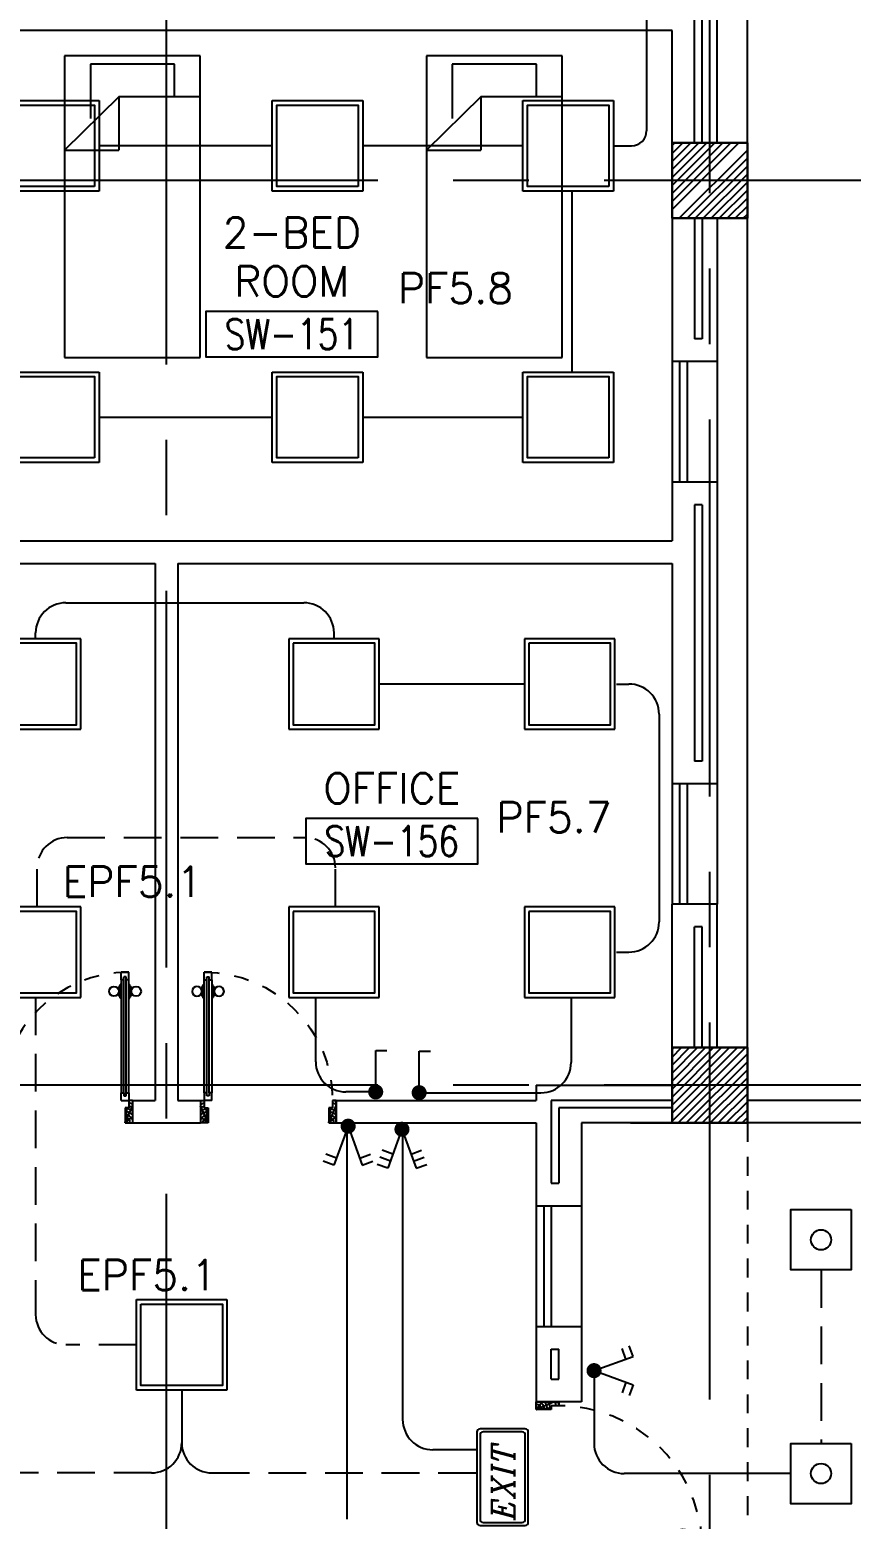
# Model space of a CAD drawing. Extents: x -0.3 to 93.5, y -1.1 to 78.4.
# Drawn here: x 78.53 to 83.97, y 34.09 to 43.97 of the extents above; entities that cross this region are included whole.
import ezdxf
from ezdxf.enums import TextEntityAlignment as Align

# ---------------------------------------------------------------- set-up
doc = ezdxf.new("R2010")
doc.units = 0
doc.header["$MEASUREMENT"] = 0
doc.header["$PDMODE"] = 34
for name, pattern in [('CENTERX2', [4, 2.5, -0.5, 0.5, -0.5]), ('HIDDEN', [0.375, 0.25, -0.125]), ('HIDDEN2', [0.1875, 0.125, -0.0625])]:
    doc.linetypes.add(name, pattern=pattern)
doc.layers.get('0').update_dxf_attribs({"linetype": 'CONTINUOUS'})
doc.layers.get('DEFPOINTS').update_dxf_attribs({"linetype": 'CONTINUOUS'})
for name, color, linetype in [('AX-DIM', 11, 'CONTINUOUS'), ('AXES', 11, 'CENTERX2'), ('COL', 11, 'CONTINUOUS'), ('DOOR', 7, 'CONTINUOUS'), ('E-CLINE', 2, 'CONTINUOUS'), ('E-HLINE', 2, 'HIDDEN'), ('E-LITE', 4, 'CONTINUOUS'), ('E-SWITCH', 4, 'CONTINUOUS'), ('E-TEXT', 4, 'CONTINUOUS'), ('FUR', 11, 'CONTINUOUS'), ('HAT', 11, 'CONTINUOUS'), ('INSUL', 11, 'CONTINUOUS'), ('PROJ-L', 11, 'CONTINUOUS'), ('RM-BOX', 11, 'CONTINUOUS'), ('RM-NAME', 11, 'CONTINUOUS'), ('RM-NO', 11, 'CONTINUOUS'), ('ROOF', 11, 'CONTINUOUS'), ('STR', 11, 'CONTINUOUS'), ('WALL', 11, 'CONTINUOUS'), ('WIN', 11, 'CONTINUOUS')]:
    doc.layers.add(name, color=color, linetype=linetype)
doc.styles.add('ITALICC', font='italicc')
doc.styles.add('ROMANS', font='ROMANS.shx', dxfattribs={"width": 0.6})
doc.dimstyles.new('STANDARD in', dxfattribs={"dimtxt": 0.24, "dimasz": 0.1, "dimexe": 0.07, "dimexo": 0.05, "dimgap": 0.05, "dimtad": 1, "dimdec": 0, "dimlfac": 1000, "dimzin": 0, "dimdsep": 46, "dimtxsty": 'ROMANS', "dimblk": 'ARCHTICK', "dimcen": 0.05, "dimdle": 0.05, "dimclrd": 7, "dimclre": 7, "dimclrt": 2, "dimadec": 0, "dimazin": 0, "dimtfac": 1, "dimtdec": 0, "dimtmove": 2, "dimatfit": 3, "dimldrblk": 'ARCHTICK', "dimfxl": 0, "dimtolj": 1, "dimtzin": 0, "dimarcsym": 0})

# ---------------------------------------------------------------- blocks, each defined once
blk = doc.blocks.new('_ARCHTICK')
at = {"color": 0, "linetype": 'ByBlock', "const_width": 0.15}
blk.add_lwpolyline([(-0.5, -0.5), (0.5, 0.5)], dxfattribs=at)
blk = doc.blocks.new('*D140')
at = {"layer": 'AX-DIM', "color": 7, "lineweight": -2, "ltscale": 0.3}
for p, q in [((83.2824, 76.3484), (83.2824, 77.0684)), ((88.5074, 40.87), (88.5074, 77.0684)), ((83.2324, 76.9984), (88.5574, 76.9984))]:
    blk.add_line(p, q, dxfattribs=at)
at = {"layer": 'DEFPOINTS', "color": 0, "ltscale": 0.3}
for p in [(88.5074, 76.9984), (83.2824, 76.2984), (88.5074, 40.82)]:
    blk.add_point(p, dxfattribs=at)
at = {"layer": 'AX-DIM', "color": 7, "lineweight": -2, "ltscale": 0.3, "xscale": 0.1, "yscale": 0.1, "zscale": 0.1, "rotation": 180}
blk.add_blockref('_ARCHTICK', (83.2824, 76.9984), dxfattribs=at)
at = {"layer": 'AX-DIM', "color": 7, "lineweight": -2, "ltscale": 0.3, "xscale": 0.1, "yscale": 0.1, "zscale": 0.1}
blk.add_blockref('_ARCHTICK', (88.5074, 76.9984), dxfattribs=at)
at = {"layer": 'AX-DIM', "color": 2, "ltscale": 0.3, "insert": (85.8949, 77.1684), "char_height": 0.24, "attachment_point": 5, "style": 'ROMANS'}
blk.add_mtext('\\A1;5225', dxfattribs=at)
blk = doc.blocks.new('*D125')
at = {"layer": 'AX-DIM', "color": 7, "lineweight": -2, "ltscale": 0.3}
for p, q in [((83.3324, 64.82), (92.2024, 64.82)), ((92.1324, 64.87), (92.1324, 5.45)), ((83.3324, 5.5), (92.2024, 5.5))]:
    blk.add_line(p, q, dxfattribs=at)
at = {"layer": 'DEFPOINTS', "color": 0, "ltscale": 0.3}
for p in [(83.2824, 64.82), (83.2824, 5.5), (92.1324, 5.5)]:
    blk.add_point(p, dxfattribs=at)
at = {"layer": 'AX-DIM', "color": 7, "lineweight": -2, "ltscale": 0.3, "xscale": 0.1, "yscale": 0.1, "zscale": 0.1}
for p, rotation in [((92.1324, 64.82), 90), ((92.1324, 5.5), 270)]:
    blk.add_blockref('_ARCHTICK', p, dxfattribs=dict(at, rotation=rotation))
at = {"layer": 'AX-DIM', "color": 2, "ltscale": 0.3, "insert": (91.9624, 35.16), "char_height": 0.24, "attachment_point": 5, "rotation": 90, "style": 'ROMANS'}
blk.add_mtext('\\A1;59320', dxfattribs=at)
blk = doc.blocks.new('RM1')
at = {"layer": 'RM-BOX'}
blk.add_lwpolyline([(569.9, -200), (-569.9, -200), (-569.9, -500), (569.9, -500)], close=True, dxfattribs=at)
at = {"layer": 'RM-NAME', "style": 'ROMANS'}
for tag, p in [('ROOMNAME1', (0, 323.8)), ('ROOMNAME2', (0, 0))]:
    blk.add_attdef(tag, text='', height=200, dxfattribs=at).set_placement(p, align=Align.MIDDLE)
at = {"layer": 'RM-NO', "style": 'ROMANS', "width": 0.8}
blk.add_attdef('ROOMNO', text='', height=200, dxfattribs=at).set_placement((0, -350), align=Align.MIDDLE)
blk = doc.blocks.new('*X100')
at = {"color": 0}
for p, q in [((253128.6, 149502.1), (253616.2, 149989.7)), ((253128.6, 149555.1), (253563.2, 149989.7)), ((253128.6, 149608.1), (253510.2, 149989.7)), ((253128.6, 149661.2), (253457.1, 149989.7)), ((253128.6, 149714.2), (253404.1, 149989.7)), ((253128.6, 149767.2), (253351.1, 149989.7)), ((253128.6, 149820.3), (253298, 149989.7)), ((253128.6, 149873.3), (253245, 149989.7)), ((253128.6, 149926.3), (253192, 149989.7)), ((253128.6, 149979.4), (253138.9, 149989.7)), ((253169.3, 149489.7), (253628.6, 149949)), ((253222.3, 149489.7), (253628.6, 149896)), ((253275.3, 149489.7), (253628.6, 149843)), ((253328.4, 149489.7), (253628.6, 149789.9)), ((253381.4, 149489.7), (253628.6, 149736.9)), ((253434.4, 149489.7), (253628.6, 149683.9)), ((253487.5, 149489.7), (253628.6, 149630.8)), ((253540.5, 149489.7), (253628.6, 149577.8)), ((253593.5, 149489.7), (253628.6, 149524.8))]:
    blk.add_line(p, q, dxfattribs=at)
blk = doc.blocks.new('COL50')
at = {"layer": 'COL'}
blk.add_lwpolyline([(-250, 250), (-250, -250), (250, -250), (250, 250)], close=True, dxfattribs=at)
blk = doc.blocks.new('*X98')
at = {"color": 0}
for p, q in [((253128.6, 155547.8), (253570.5, 155989.7)), ((253128.6, 155600.9), (253517.4, 155989.7)), ((253128.6, 155653.9), (253464.4, 155989.7)), ((253128.6, 155706.9), (253411.4, 155989.7)), ((253128.6, 155760), (253358.3, 155989.7)), ((253128.6, 155813), (253305.3, 155989.7)), ((253128.6, 155866), (253252.3, 155989.7)), ((253128.6, 155919.1), (253199.2, 155989.7)), ((253128.6, 155972.1), (253146.2, 155989.7)), ((253176.5, 155489.7), (253628.6, 155941.8)), ((253229.6, 155489.7), (253628.6, 155888.7)), ((253282.6, 155489.7), (253628.6, 155835.7)), ((253335.6, 155489.7), (253628.6, 155782.7)), ((253388.7, 155489.7), (253628.6, 155729.6)), ((253441.7, 155489.7), (253628.6, 155676.6)), ((253494.7, 155489.7), (253628.6, 155623.6)), ((253547.8, 155489.7), (253628.6, 155570.5)), ((253600.8, 155489.7), (253628.6, 155517.5))]:
    blk.add_line(p, q, dxfattribs=at)
blk = doc.blocks.new('DOOR90')
at = {"layer": 'DOOR', "color": 0, "linetype": 'ByBlock'}
for p, q in [((-150, 0), (-150, -25)), ((-150, 0), (0, 0)), ((0, -50), (0, 0)), ((-1000, -25), (-1000, -75)), ((-1000, -75), (-1000, -25)), ((-950, -25), (-1000, -25)), ((-950, -75), (-1000, -75)), ((-970, -42), (-970, -58)), ((-950, -42), (-970, -42)), ((-950, -58), (-970, -58)), ((-950, -25), (-950, -42)), ((-950, -58), (-950, -75)), ((-917.6, -25), (-917.6, -17.8)), ((-827.6, -17.8), (-917.6, -17.8)), ((-917.6, -75), (-917.6, -82.2)), ((-827.6, -82.2), (-917.6, -82.2)), ((-905, -17.8), (-905, -8.8)), ((-905, -8.8), (-840.2, -8.8)), ((-905, -17.8), (-840.2, -17.8)), ((-905, -82.2), (-905, -91.2)), ((-905, -82.2), (-840.2, -82.2)), ((-905, -91.2), (-840.2, -91.2)), ((-840.2, -17.8), (-840.2, -8.8)), ((-840.2, -82.2), (-840.2, -91.2)), ((-827.6, -25), (-827.6, -17.8)), ((-827.6, -75), (-827.6, -82.2)), ((-200, -42), (-200, -25)), ((-200, -25), (-150, -25)), ((-180, -42), (-200, -42)), ((-200, -75), (-200, -58)), ((-200, -58), (-180, -58)), ((-150, -75), (-200, -75)), ((-180, -58), (-180, -42)), ((-150, -75), (-150, -25)), ((-150, -25), (-100, -25)), ((-100, -25), (-100, -50)), ((-100, -50), (0, -50)), ((-150, -900), (-150, -875)), ((-150, -875), (-100, -875)), ((-100, -850), (0, -850)), ((-100, -875), (-100, -850)), ((0, -850), (0, -900)), ((0, -900), (-150, -900)), ((-150, -900), (0, -900))]:
    blk.add_line(p, q, dxfattribs=at)
at = {"layer": 'DOOR', "color": 9, "linetype": 'ByBlock'}
for p, q in [((0, -50), (-113.7, 0)), ((0, -50), (-40.1, 0)), ((0, -50), (-100, -36.6)), ((0, -850), (-113.7, -900)), ((0, -850), (-100, -863.4)), ((0, -850), (-40.1, -900))]:
    blk.add_line(p, q, dxfattribs=at)
at = {"layer": 'DOOR', "linetype": 'ByBlock'}
for p, q in [((-200, -25), (-950, -25)), ((-200, -42), (-950, -42)), ((-200, -58), (-950, -58)), ((-950, -75), (-200, -75))]:
    blk.add_line(p, q, dxfattribs=at)
at = {"layer": 'DOOR', "color": 0, "linetype": 'ByBlock'}
for centre in [(-872.6, 23.5), (-872.6, -123.5)]:
    blk.add_circle(centre, 32.4, dxfattribs=at)
at = {"layer": 'DOOR', "color": 9, "linetype": 'ByBlock'}
for centre, radius, start, end in [((0, -50), 154.4, 161.10529, 166.28577), ((0, -50), 134.4, 158.15985, 169.28002), ((0, -50), 94.4, 148.01819, 180), ((0, -50), 74.4, 137.77643, 180), ((0, -50), 114.4, 154.08384, 167.37743), ((0, -50), 54.4, 113.20738, 180), ((0, -50), 34.4, 90, 180), ((0, -50), 14.4, 90, 180), ((0, -850), 154.4, 193.71423, 198.89471), ((0, -850), 134.4, 190.71998, 201.84015), ((0, -850), 94.4, 180, 211.98181), ((0, -850), 74.4, 180, 222.22357), ((0, -850), 54.4, 180, 246.79262), ((0, -850), 34.4, 180, 270), ((0, -850), 14.4, 180, 270)]:
    blk.add_arc(centre, radius, start, end, dxfattribs=at)
at = {"layer": 'DOOR', "linetype": 'HIDDEN', "ltscale": 0.5}
blk.add_arc((-150, -25), 850, 180, 270, dxfattribs=at)
blk = doc.blocks.new('DOOR-10')
at = {"layer": 'DOOR', "color": 0, "linetype": 'ByBlock'}
for p, q in [((-25.7, 1100), (-75.7, 1100)), ((-75.7, 1100), (-25.7, 1100)), ((-75.7, 1050), (-75.7, 1100)), ((-25.7, 1050), (-25.7, 1100)), ((-82.9, 1005), (-91.9, 1005)), ((-91.9, 1005), (-91.9, 940.2)), ((-75.7, 1017.6), (-82.9, 1017.6)), ((-82.9, 927.6), (-82.9, 1017.6)), ((-82.9, 1005), (-82.9, 940.2)), ((-58.7, 1050), (-75.7, 1050)), ((-42.7, 1070), (-58.7, 1070)), ((-58.7, 1050), (-58.7, 1070)), ((-42.7, 1050), (-42.7, 1070)), ((-25.7, 1050), (-42.7, 1050)), ((-25.7, 1017.6), (-18.5, 1017.6)), ((-18.5, 927.6), (-18.5, 1017.6)), ((-18.5, 1005), (-9.5, 1005)), ((-18.5, 1005), (-18.5, 940.2)), ((-9.5, 1005), (-9.5, 940.2)), ((-82.9, 940.2), (-91.9, 940.2)), ((-75.7, 927.6), (-82.9, 927.6)), ((-25.7, 927.6), (-18.5, 927.6)), ((-18.5, 940.2), (-9.5, 940.2)), ((-75.7, 200), (-58.7, 200)), ((-75.7, 150), (-75.7, 200)), ((-58.7, 200), (-58.7, 180)), ((-42.7, 200), (-25.7, 200)), ((-42.7, 180), (-42.7, 200)), ((-25.7, 200), (-25.7, 150)), ((-1000.7, 0), (-1000.7, 150)), ((-1000.7, 150), (-975.7, 150)), ((-1000.7, 150), (-1000.7, 0)), ((-975.7, 150), (-975.7, 100)), ((-975.7, 100), (-950.7, 100)), ((-950.7, 100), (-950.7, 0)), ((-75.7, 150), (-25.7, 150)), ((-58.7, 180), (-42.7, 180)), ((-50.7, 100), (-50.7, 0)), ((-25.7, 100), (-50.7, 100)), ((-0.7, 150), (-25.7, 150)), ((-25.7, 150), (-25.7, 100)), ((-950.7, 0), (-1000.7, 0)), ((-50.7, 0), (-0.7, 0))]:
    blk.add_line(p, q, dxfattribs=at)
at = {"layer": 'DOOR', "linetype": 'ByBlock'}
for p, q in [((-75.7, 1050), (-75.7, 200)), ((-58.7, 200), (-58.7, 1050)), ((-42.7, 200), (-42.7, 1050)), ((-25.7, 200), (-25.7, 1050))]:
    blk.add_line(p, q, dxfattribs=at)
at = {"layer": 'DOOR', "color": 9, "linetype": 'ByBlock'}
for p, q in [((-950.7, 0), (-1000.7, 113.7)), ((-950.7, 0), (-964.1, 100)), ((-50.7, 0), (-0.7, 113.7)), ((-50.7, 0), (-37.3, 100)), ((-0.7, 0), (-0.7, 150)), ((-950.7, 0), (-1000.7, 40.1)), ((-50.7, 0), (-0.7, 40.1))]:
    blk.add_line(p, q, dxfattribs=at)
at = {"layer": 'DOOR', "color": 0, "linetype": 'ByBlock'}
for centre in [(-124.2, 972.6), (22.8, 972.6)]:
    blk.add_circle(centre, 32.4, dxfattribs=at)
at = {"layer": 'DOOR', "linetype": 'HIDDEN', "ltscale": 0.5}
blk.add_arc((-23.4, 149.1), 952.3, 93.14816, 179.94816, dxfattribs=at)
at = {"layer": 'DOOR', "color": 9, "linetype": 'ByBlock'}
for centre, radius, start, end in [((-950.7, 0), 154.4, 103.71423, 108.89471), ((-950.7, 0), 134.4, 100.71998, 111.84015), ((-50.7, 0), 134.4, 68.15985, 79.28002), ((-50.7, 0), 114.4, 64.08384, 77.37743), ((-50.7, 0), 154.4, 71.10529, 76.28577), ((-950.7, 0), 94.4, 90, 121.98181), ((-950.7, 0), 74.4, 90, 132.22357), ((-950.7, 0), 54.4, 90, 156.79262), ((-950.7, 0), 34.4, 90, 180), ((-950.7, 0), 14.4, 90, 180), ((-50.7, 0), 94.4, 58.01819, 90), ((-50.7, 0), 74.4, 47.77643, 90), ((-50.7, 0), 54.4, 23.20738, 90), ((-50.7, 0), 34.4, 0, 90), ((-50.7, 0), 14.4, 0, 90)]:
    blk.add_arc(centre, radius, start, end, dxfattribs=at)
blk = doc.blocks.new('L42')
at = {"layer": 'E-LITE'}
for p, q in [((0.3, 0.3), (-0.3, 0.3)), ((-0.3, 0.3), (-0.3, -0.3)), ((0.3, -0.3), (0.3, 0.3)), ((-0.3, -0.3), (0.3, -0.3))]:
    blk.add_line(p, q, dxfattribs=at)
at = {"layer": 'E-LITE', "color": 8}
blk.add_lwpolyline([(-0.27, 0.27), (-0.27, -0.27), (0.27, -0.27), (0.27, 0.27)], close=True, dxfattribs=at)
blk = doc.blocks.new('EXIT')
at = {"layer": 'E-LITE', "color": 4}
for p, q in [((-0.32, 0.15), (-0.32, -0.15)), ((0.3, 0.17), (-0.3, 0.17)), ((0.32, -0.15), (0.32, 0.15)), ((-0.3, -0.17), (0.3, -0.17))]:
    blk.add_line(p, q, dxfattribs=at)
at = {"layer": 'E-LITE', "color": 8}
for p, q in [((-0.3, 0.13), (-0.3, -0.13)), ((0.28, 0.15), (-0.28, 0.15)), ((0.3, -0.13), (0.3, 0.13)), ((-0.28, -0.15), (0.28, -0.15))]:
    blk.add_line(p, q, dxfattribs=at)
at = {"layer": 'E-LITE', "color": 4}
for centre, start, end in [((-0.3, 0.15), 90, 180), ((0.3, 0.15), 360, 90), ((-0.3, -0.15), 180, 270), ((0.3, -0.15), 270, 0)]:
    blk.add_arc(centre, 0.02, start, end, dxfattribs=at)
at = {"layer": 'E-LITE', "color": 8}
for centre, start, end in [((-0.28, 0.13), 90, 180), ((0.28, 0.13), 0, 90), ((-0.28, -0.13), 180, 270), ((0.28, -0.13), 270, 0)]:
    blk.add_arc(centre, 0.02, start, end, dxfattribs=at)
at = {"layer": 'E-LITE', "color": 5, "style": 'ITALICC'}
blk.add_text('EXIT', height=0.15, dxfattribs=at).set_placement((-0.284, -0.0783))
blk = doc.blocks.new('3G2W')
for p, q in [((0.329, 0.12), (0.278, 0.261)), ((0.423, 0.154), (0.372, 0.295)), ((0.517, 0.188), (0.466, 0.329)), ((0, 0), (0.517, 0.188)), ((0, 0), (0.517, -0.188)), ((0.329, -0.12), (0.278, -0.261)), ((0.423, -0.154), (0.372, -0.295)), ((0.517, -0.188), (0.466, -0.329))]:
    blk.add_line(p, q)
at = {"const_width": 0.1}
blk.add_lwpolyline([(-0.05, 0, 1), (0.05, 0, 1)], format="xyb", close=True, dxfattribs=at)
blk = doc.blocks.new('2G2W')
for p, q in [((0.423, 0.154), (0.372, 0.295)), ((0.517, 0.188), (0.466, 0.329)), ((0, 0), (0.517, 0.188)), ((0, 0), (0.517, -0.188)), ((0.423, -0.154), (0.372, -0.295)), ((0.517, -0.188), (0.466, -0.329))]:
    blk.add_line(p, q)
at = {"const_width": 0.1}
blk.add_lwpolyline([(-0.05, 0, 1), (0.05, 0, 1)], format="xyb", close=True, dxfattribs=at)

msp = doc.modelspace()

# ---------------------------------------------------------------- linework, layer by layer
at = {"layer": 'AXES'}
for p, q in [((83.0324, -1.1143), (83.0324, 77.6984)), ((79.4324, 5.75), (79.4324, 64.52)), ((92.8324, 42.97), (24.7924, 42.97)), ((92.8324, 42.97), (40.7424, 42.97)), ((92.8324, 36.97), (40.7424, 36.97))]:
    msp.add_line(p, q, dxfattribs=at)
at = {"layer": 'E-CLINE', "color": 4}
for p, q in [((82.6142, 44.835), (82.6142, 43.3)), ((80.1324, 43.2), (78.9851, 43.2)), ((81.7944, 43.2), (80.7324, 43.2)), ((82.1207, 41.7), (82.1207, 42.9)), ((78.9851, 41.4), (80.1324, 41.4)), ((80.7324, 41.4), (81.7944, 41.4)), ((82.4138, 39.631), (82.4967, 39.631)), ((82.6967, 39.431), (82.6967, 38.0528)), ((82.4138, 37.8528), (82.4967, 37.8528))]:
    msp.add_line(p, q, dxfattribs=at)
at = {"layer": 'E-CLINE', "color": 4, "linetype": 'ByBlock'}
for p, q in [((82.3944, 43.2), (82.5142, 43.2)), ((78.7651, 40.1695), (80.3423, 40.1695)), ((78.5651, 39.931), (78.5651, 39.9695)), ((80.5423, 39.931), (80.5423, 39.9695)), ((81.8044, 39.631), (80.8423, 39.631)), ((79.5329, 34.949), (79.5329, 34.599))]:
    msp.add_line(p, q, dxfattribs=at)
for centre, radius, start, end in [((82.5142, 43.3), 0.1, 270, 0), ((78.7651, 39.9695), 0.2, 90, 180), ((80.3423, 39.9695), 0.2, 0, 90), ((79.3329, 34.599), 0.2, 270, 0), ((79.7329, 34.599), 0.2, 180, 270)]:
    msp.add_arc(centre, radius, start, end, dxfattribs=at)
at = {"layer": 'E-CLINE', "color": 4}
for centre, start, end in [((82.4967, 39.431), 0, 90), ((82.4967, 38.0528), 270, 0)]:
    msp.add_arc(centre, 0.2, start, end, dxfattribs=at)
at = {"layer": 'E-HLINE', "color": 4}
for p, q in [((78.7745, 38.6125), (80.3517, 38.6125)), ((78.5745, 38.1528), (78.5745, 38.4125)), ((80.5517, 38.1528), (80.5517, 38.4125)), ((78.5651, 37.5528), (78.5651, 35.449)), ((83.7699, 35.745), (83.7699, 34.595)), ((79.2329, 35.249), (78.7651, 35.249)), ((79.3329, 34.399), (72.5329, 34.399)), ((79.7329, 34.399), (81.4899, 34.399))]:
    msp.add_line(p, q, dxfattribs=at)
for centre, start, end in [((78.7745, 38.4125), 90, 180), ((80.3517, 38.4125), 0, 90), ((78.7651, 35.449), 180, 270)]:
    msp.add_arc(centre, 0.2, start, end, dxfattribs=at)
at = {"layer": 'E-LITE'}
for points in [[(83.9699, 36.145), (83.9699, 35.745), (83.5699, 35.745), (83.5699, 36.145)], [(83.9699, 34.595), (83.9699, 34.195), (83.5699, 34.195), (83.5699, 34.595)]]:
    msp.add_lwpolyline(points, close=True, dxfattribs=at)
for centre in [(83.7699, 35.945), (83.7699, 34.395)]:
    msp.add_circle(centre, 0.0667, dxfattribs=at)
at = {"layer": 'E-SWITCH', "color": 4}
for p, q in [((80.4211, 37.1258), (80.4211, 37.5528)), ((82.1138, 37.5528), (82.1138, 37.1206)), ((80.8185, 36.9258), (80.8185, 37.2008)), ((80.8185, 37.2008), (80.8935, 37.2008)), ((81.1066, 36.9206), (81.1066, 37.1956)), ((81.1066, 37.1956), (81.1816, 37.1956)), ((80.8185, 36.9258), (80.6211, 36.9258)), ((81.1066, 36.9206), (81.9138, 36.9206)), ((80.6281, 36.7446), (80.6281, 34.0914)), ((80.9973, 36.678), (80.9973, 34.753)), ((82.2657, 35.0774), (82.2657, 34.595)), ((83.5699, 34.395), (82.4657, 34.395))]:
    msp.add_line(p, q, dxfattribs=at)
at = {"layer": 'E-SWITCH', "linetype": 'ByBlock', "ltscale": 0.3}
msp.add_line((81.4899, 34.553), (81.1973, 34.553), dxfattribs=at)
at = {"layer": 'E-SWITCH', "color": 4, "const_width": 0.05}
for points in [[(80.8185, 36.9008, 1), (80.8185, 36.9508, 1)], [(81.1066, 36.8956, 1), (81.1066, 36.9456, 1)]]:
    msp.add_lwpolyline(points, format="xyb", close=True, dxfattribs=at)
at = {"layer": 'E-SWITCH', "color": 4}
for centre, start, end in [((80.6211, 37.1258), 180, 270), ((81.9138, 37.1206), 270, 0), ((82.4657, 34.595), 180, 270)]:
    msp.add_arc(centre, 0.2, start, end, dxfattribs=at)
at = {"layer": 'E-SWITCH', "linetype": 'ByBlock'}
msp.add_arc((81.1973, 34.753), 0.2, 180, 270, dxfattribs=at)
at = {"layer": 'FUR'}
for p, q in [((78.7555, 43.7968), (78.7555, 41.7968)), ((79.6555, 43.7968), (78.7555, 43.7968)), ((79.6555, 41.7968), (79.6555, 43.7968)), ((81.1543, 43.7968), (81.1543, 41.7968)), ((82.0543, 43.7968), (81.1543, 43.7968)), ((82.0543, 41.7968), (82.0543, 43.7968)), ((78.9277, 43.7413), (78.9277, 43.3816)), ((79.4856, 43.7413), (78.9277, 43.7413)), ((79.4856, 43.5252), (79.4856, 43.7413)), ((81.3265, 43.7413), (81.3265, 43.3816)), ((81.8844, 43.7413), (81.3265, 43.7413)), ((81.8844, 43.5252), (81.8844, 43.7413)), ((79.1166, 43.5252), (78.7555, 43.1717)), ((79.1166, 43.5252), (79.1166, 43.1717)), ((79.6555, 43.5252), (79.1166, 43.5252)), ((81.5155, 43.5252), (81.1543, 43.1717)), ((81.5155, 43.5252), (81.5155, 43.1717)), ((82.0543, 43.5252), (81.5155, 43.5252)), ((78.7555, 43.1717), (79.1166, 43.1717)), ((81.1543, 43.1717), (81.5155, 43.1717)), ((78.7555, 41.7968), (79.6555, 41.7968)), ((81.1543, 41.7968), (82.0543, 41.7968))]:
    msp.add_line(p, q, dxfattribs=at)
at = {"layer": 'INSUL'}
for p, q in [((82.9324, 43.22), (82.9324, 46.02)), ((82.9824, 43.22), (82.9824, 46.02)), ((82.9324, 42.72), (82.9324, 41.92)), ((82.9824, 42.72), (82.9824, 41.92)), ((82.9824, 41.92), (82.9324, 41.92)), ((82.9324, 40.82), (82.9324, 39.12)), ((82.9824, 40.82), (82.9324, 40.82)), ((82.9824, 40.82), (82.9824, 39.12)), ((82.9824, 39.12), (82.9324, 39.12)), ((82.9824, 38.02), (82.9324, 38.02)), ((82.9324, 37.22), (82.9324, 38.02)), ((82.9824, 37.22), (82.9824, 38.02)), ((82.7824, 36.87), (81.9824, 36.87)), ((81.9824, 36.87), (81.9824, 36.32)), ((82.7824, 36.82), (82.0324, 36.82)), ((82.0324, 36.82), (82.0324, 36.32)), ((81.9824, 36.32), (82.0324, 36.32)), ((81.9824, 35.22), (82.0324, 35.22)), ((81.9824, 35.02), (81.9824, 35.22)), ((82.0324, 35.02), (82.0324, 35.22)), ((81.9824, 35.02), (82.0324, 35.02))]:
    msp.add_line(p, q, dxfattribs=at)
at = {"layer": 'PROJ-L'}
for p, q in [((83.2824, 43.22), (83.2824, 49.92)), ((83.2824, 37.22), (83.2824, 42.72))]:
    msp.add_line(p, q, dxfattribs=at)
at = {"layer": 'ROOF'}
for p, q in [((85.3574, 36.87), (83.2824, 36.87)), ((85.3574, 36.72), (83.2824, 36.72))]:
    msp.add_line(p, q, dxfattribs=at)
at = {"layer": 'STR', "linetype": 'HIDDEN2'}
msp.add_line((83.2824, 36.72), (83.2824, 33.67), dxfattribs=at)
at = {"layer": 'WALL'}
for p, q in [((83.0824, 43.22), (83.0824, 46.17)), ((82.7824, 43.965), (78.0824, 43.965)), ((82.7824, 43.22), (82.7824, 43.965)), ((82.7824, 42.72), (82.7824, 41.77)), ((83.0824, 42.72), (83.0824, 41.77)), ((83.0824, 41.77), (82.7824, 41.77)), ((82.7824, 40.97), (82.7824, 40.58)), ((83.0824, 40.97), (82.7824, 40.97)), ((83.0824, 40.97), (83.0824, 38.97)), ((76.1324, 40.58), (82.7824, 40.58)), ((75.7324, 40.43), (79.3574, 40.43)), ((79.3574, 40.43), (79.3574, 36.87)), ((79.5074, 40.43), (82.7824, 40.43)), ((79.5074, 40.43), (79.5074, 36.87)), ((80.5574, 40.43), (81.8824, 40.43)), ((82.7824, 40.43), (82.7824, 38.97)), ((83.0824, 38.97), (82.7824, 38.97)), ((83.0824, 38.17), (82.7824, 38.17)), ((82.7824, 37.22), (82.7824, 38.17)), ((83.0824, 37.22), (83.0824, 38.17)), ((81.8824, 36.97), (82.7824, 36.97)), ((81.8824, 36.97), (81.8824, 36.87)), ((79.2074, 36.87), (79.3574, 36.87)), ((79.2074, 36.87), (79.2074, 36.72)), ((79.5074, 36.87), (79.6574, 36.87)), ((79.6574, 36.87), (79.6574, 36.72)), ((80.5574, 36.87), (80.5574, 36.72)), ((80.5574, 36.87), (81.8824, 36.87)), ((79.2074, 36.72), (79.6574, 36.72)), ((80.5574, 36.72), (81.8824, 36.72)), ((81.8824, 36.72), (81.8824, 36.17)), ((82.7824, 36.72), (82.1824, 36.72)), ((82.1824, 36.72), (82.1824, 36.17)), ((82.5074, 36.72), (82.7824, 36.72)), ((81.8824, 36.17), (82.1824, 36.17)), ((81.8824, 35.37), (82.1824, 35.37)), ((81.8824, 35.37), (81.8824, 34.87)), ((82.1824, 35.37), (82.1824, 34.87)), ((82.1824, 34.87), (81.8824, 34.87))]:
    msp.add_line(p, q, dxfattribs=at)
at = {"layer": 'WALL', "linetype": 'ByBlock', "ltscale": 0.3}
for points in [[(83.2824, 43.22), (82.7824, 43.22), (82.7824, 42.72), (83.2824, 42.72)], [(83.2824, 37.22), (82.7824, 37.22), (82.7824, 36.72), (83.2824, 36.72)]]:
    msp.add_lwpolyline(points, close=True, dxfattribs=at)
at = {"layer": 'WIN'}
for p, q in [((82.7824, 41.77), (82.7824, 40.97)), ((82.8324, 41.77), (82.8324, 40.97)), ((82.8824, 41.77), (82.8824, 40.97)), ((83.0824, 41.77), (83.0824, 40.97)), ((82.7824, 38.97), (82.7824, 38.17)), ((82.8324, 38.97), (82.8324, 38.17)), ((82.8824, 38.97), (82.8824, 38.17)), ((83.0824, 38.97), (83.0824, 38.17)), ((81.8824, 36.17), (81.8824, 35.37)), ((81.9324, 36.17), (81.9324, 35.37)), ((81.9824, 36.17), (81.9824, 35.37)), ((82.1824, 36.17), (82.1824, 35.37))]:
    msp.add_line(p, q, dxfattribs=at)

# ---------------------------------------------------------------- block references
at = {"layer": 'COL', "xscale": -0.0009999999892897904, "yscale": 0.000999999996565748, "zscale": 0.001}
for p in [(83.0324, 42.97), (83.0324, 36.97)]:
    msp.add_blockref('COL50', p, dxfattribs=at)
at = {"layer": 'DOOR', "color": 0, "linetype": 'ByBlock', "yscale": 0.000999999996565748, "zscale": 0.001}
for p, xscale, rotation in [((79.2074, 36.72), 0.000999999996565748, 270), ((79.6574, 36.72), -0.000999999996565748, 90)]:
    msp.add_blockref('DOOR90', p, dxfattribs=dict(at, xscale=xscale, rotation=rotation))
at = {"layer": 'DOOR', "color": 0, "linetype": 'ByBlock', "ltscale": 0.3, "xscale": 0.000999999996565748, "yscale": 0.000999999996565748, "zscale": 0.001, "rotation": 270}
msp.add_blockref('DOOR-10', (81.8824, 33.8693), dxfattribs=at)
at = {"layer": 'E-LITE', "xscale": -1}
for p, rotation in [((78.6851, 43.2), 270), ((80.4324, 43.2), 270), ((82.0944, 43.2), 270), ((78.6851, 41.4), 270), ((80.4324, 41.4), 270), ((82.0944, 41.4), 270), ((79.5329, 35.249), 90)]:
    msp.add_blockref('L42', p, dxfattribs=dict(at, rotation=rotation))
at = {"layer": 'E-LITE'}
for p in [(78.5651, 39.631), (80.5423, 39.631), (82.1044, 39.631), (78.5651, 37.8528), (80.5423, 37.8528), (82.1044, 37.8528)]:
    msp.add_blockref('L42', p, dxfattribs=at)
at = {"layer": 'E-LITE', "rotation": 90}
msp.add_blockref('EXIT', (81.6599, 34.3707), dxfattribs=at)
at = {"layer": 'E-SWITCH', "color": 4, "xscale": 0.5, "yscale": 0.5, "zscale": 0.5, "rotation": 270}
for name, p in [('2G2W', (80.636, 36.6985)), ('3G2W', (80.9927, 36.6781))]:
    msp.add_blockref(name, p, dxfattribs=at)
at = {"layer": 'E-SWITCH', "color": 4, "xscale": 0.5, "yscale": 0.5, "zscale": 0.5}
msp.add_blockref('2G2W', (82.2657, 35.0774), dxfattribs=at)
at = {"layer": 'HAT', "xscale": 0.0009999999892897904, "yscale": 0.000999999996565748, "zscale": 0.001}
for name in ['*X98', '*X100']:
    msp.add_blockref(name, (-170.3462, -112.7697), dxfattribs=at)
at = {"layer": 'RM-NAME', "xscale": 0.0009999999892897904, "yscale": 0.000999999996565748, "zscale": 0.001}
for p, values in [((80.2628, 42.3016), {'ROOMNO': 'SW-151', 'ROOMNAME2': 'ROOM', 'ROOMNAME1': '2-BED'}), ((80.9254, 38.9392), {'ROOMNO': 'SW-156', 'ROOMNAME2': 'OFFICE'})]:
    msp.add_blockref('RM1', p, dxfattribs=at).add_auto_attribs(values)

# ---------------------------------------------------------------- texts
at = {"layer": 'E-TEXT', "color": 4, "style": 'ROMANS'}
for s, p in [('  PF5.8', (80.6917, 42.156)), ('  PF5.7', (81.3447, 38.6471)), ('EPF5.1', (78.7442, 38.2197)), ('  EPF5.1', (78.5663, 35.6114))]:
    msp.add_text(s, height=0.2, dxfattribs=at).set_placement(p)

# ---------------------------------------------------------------- dimensions: what is measured, and where the dimension line sits
at = {"layer": 'AX-DIM'}
dim = msp.add_linear_dim(base=(88.5074, 76.9984), p1=(83.2824, 76.2984), p2=(88.5074, 40.82), dimstyle='STANDARD in', dxfattribs=at)
dim.commit()
dim.dimension.update_dxf_attribs({"geometry": '*D140', "text_midpoint": (85.8949, 77.1684)})
dim = msp.add_linear_dim(base=(92.1324, 5.5), p1=(83.2824, 64.82), p2=(83.2824, 5.5), angle=270, dimstyle='STANDARD in', dxfattribs=at)
dim.commit()
dim.dimension.update_dxf_attribs({"geometry": '*D125', "text_midpoint": (91.9624, 35.16)})

doc.saveas('drawing.dxf')
